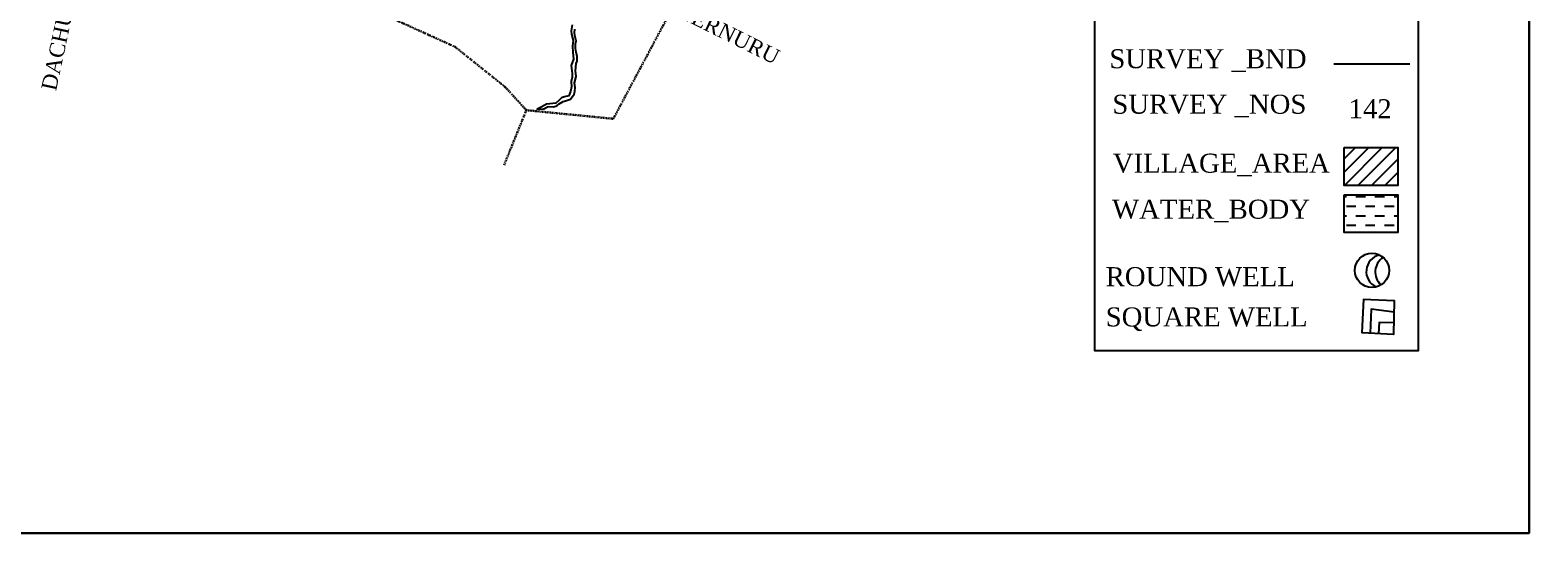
# Model space of a CAD drawing. Header units: millimetres. Extents: x 232 to 2351, y -1279 to 995.
# Drawn here: x 1760 to 2351, y -1279 to -1080 of the extents above; entities that cross this region are included whole.
import ezdxf

# ---------------------------------------------------------------- set-up
doc = ezdxf.new("R2010")
doc.units = ezdxf.units.MM
doc.header["$MEASUREMENT"] = 0
doc.linetypes.add('ACAD_ISO11W100', pattern=[33, 12, -3, 12, -3, 0, -3])
doc.linetypes.add('BORDER', pattern=[1.75, 0.5, -0.25, 0.5, -0.25, 0, -0.25])
for name, color, linetype in [('NALA', 4, 'Continuous'), ('ROUND WELL', 5, 'Continuous'), ('SQUAREWELL', 5, 'Continuous'), ('SURVEY_BND', 7, 'Continuous'), ('SURVEY_NO', 7, 'Continuous'), ('VILLAGE_AREA', 1, 'Continuous'), ('WATER_BODY', 4, 'Continuous')]:
    doc.layers.add(name, color=color, linetype=linetype)
doc.layers.add('VILL_BOUNDARY', color=6, linetype='BORDER', lineweight=30)
doc.layers.add('VILL_UNIT_AREA', color=3, linetype='ACAD_ISO11W100', lineweight=25)
doc.styles.get("Standard").update_dxf_attribs({"font": 'TIMES.TTF'})

msp = doc.modelspace()

# ---------------------------------------------------------------- hatches: boundary and pattern name
at = {"layer": 'VILLAGE_AREA'}
h = msp.add_hatch(dxfattribs=at)
h.set_pattern_fill('ANSI31', color=256, scale=30, angle=180, style=0)
h.set_pattern_definition([(225, (238.6447, -2576.1163), (2.6516504, -2.6516504), [])])
h.paths.add_polyline_path([(2277.79, -1126.55), (2277.79, -1141.47), (2298.84, -1141.47), (2298.84, -1126.55)])
at = {"layer": 'WATER_BODY'}
h = msp.add_hatch(dxfattribs=at)
h.set_pattern_fill('DASH', color=256, scale=30, angle=180, style=0)
h.set_pattern_definition([(180, (238.6447, -2563.5322), (-3.75, -3.75), [3.75, -3.75])])
h.paths.add_polyline_path([(2277.79, -1145.16), (2277.79, -1160.08), (2298.84, -1160.08), (2298.84, -1145.16)])

# ---------------------------------------------------------------- linework, layer by layer
at = {"lineweight": 30}
msp.add_lwpolyline([(232.14, 994.77), (2350.61, 994.77), (2350.61, -1278.55), (232.14, -1278.55)], close=True, dxfattribs=at)
msp.add_lwpolyline([(232.14, 994.77), (2350.61, 994.77), (2350.61, -1278.55), (232.14, -1278.55)], close=True, dxfattribs=at)
msp.add_lwpolyline([(2179.54, -1012.64), (2306.87, -1012.64), (2306.87, -1206.68), (2179.54, -1206.68)], close=True)
at = {"layer": 'NALA'}
msp.add_lwpolyline([(1973.53, -1078.16), (1973.13, -1080.55), (1973.17, -1081.83), (1973.88, -1084.34), (1973.6, -1086.38), (1973.72, -1089.01), (1973.84, -1090.19), (1973.96, -1091.64), (1973.13, -1094.19), (1973.45, -1097.39), (1973.45, -1098.8), (1973.06, -1100.49), (1973.21, -1102.57), (1972.82, -1104.45), (1972.15, -1106.07), (1970.42, -1106.54), (1969.29, -1106.97), (1968.26, -1107.99), (1967.12, -1109.09), (1964.65, -1109.29), (1963.39, -1109.37), (1961.59, -1110.43), (1959.74, -1111.33), (1962.29, -1111.21), (1964.02, -1110.39), (1966.18, -1110.43), (1967.52, -1110.07), (1968.38, -1109.33), (1969.91, -1108.31), (1971.33, -1108.03), (1972.78, -1107.4), (1974.27, -1105.48), (1974.59, -1104.38), (1974.74, -1102.81), (1974.43, -1101.05), (1975.1, -1098.56), (1974.83, -1096.24), (1975.14, -1093.38), (1975.41, -1092.4), (1975.41, -1090.59), (1975.14, -1088.94), (1974.83, -1087.34), (1974.83, -1085.65), (1975.14, -1084.48), (1974.71, -1082.91), (1974.39, -1081.34), (1974.59, -1079.78)], dxfattribs=at)
at = {"layer": 'ROUND WELL'}
msp.add_circle((2288.69, -1174.96), 6.75, dxfattribs=at)
for centre, start, end in [((2293.22, -1175.44), 103.75534, 244.32659), ((2296.73, -1175.57), 122.37722, 228.98063)]:
    msp.add_arc(centre, 6.75, start, end, dxfattribs=at)
at = {"layer": 'SQUAREWELL'}
for points in [[(2285.18, -1186.33), (2297.49, -1186.88), (2297.25, -1200.22), (2284.87, -1199.61), (2285.47, -1186.35)], [(2297.41, -1191.42), (2288.43, -1190.31), (2287.96, -1199.77)], [(2297.33, -1195.64), (2291.55, -1195.57), (2291.33, -1199.93)]]:
    msp.add_lwpolyline(points, dxfattribs=at)
at = {"layer": 'SURVEY_BND'}
msp.add_lwpolyline([(2273.7, -1093.47), (2303.57, -1093.47)], dxfattribs=at)
at = {"layer": 'VILL_BOUNDARY'}
for points in [[(1896.14, -1072.67), (1927.39, -1086.84), (1947.15, -1102.69), (1955.43, -1111.8), (1989.71, -1115.18), (2013.02, -1071.49)], [(1896.14, -1072.67), (1927.39, -1086.84), (1947.15, -1102.69), (1955.43, -1111.8), (1989.71, -1115.18), (2013.02, -1071.49)], [(1955.43, -1111.8), (1946.65, -1133.47)], [(1955.43, -1111.8), (1946.65, -1133.47)], [(1955.43, -1111.8), (1946.65, -1133.47)]]:
    msp.add_lwpolyline(points, dxfattribs=at)
at = {"layer": 'VILLAGE_AREA'}
msp.add_lwpolyline([(2277.79, -1126.55), (2298.84, -1126.55), (2298.84, -1141.47), (2277.79, -1141.47)], close=True, dxfattribs=at)
at = {"layer": 'WATER_BODY'}
msp.add_lwpolyline([(2277.79, -1145.16), (2298.84, -1145.16), (2298.84, -1160.08), (2277.79, -1160.08)], close=True, dxfattribs=at)

# ---------------------------------------------------------------- texts
at = {"layer": 'ROUND WELL'}
msp.add_text('ROUND WELL', height=7.5, dxfattribs=at).set_placement((2183.76, -1181.2))
at = {"layer": 'SQUAREWELL'}
msp.add_text('SQUARE WELL', height=7.5, dxfattribs=at).set_placement((2183.76, -1197.07))
at = {"layer": 'SURVEY_NO'}
for s, rotation, p in [('DACHURU', 77.93763, (1770.05, -1104.48)), ('NERNURU', 333.56826, (2014.05, -1074.42))]:
    msp.add_text(s, height=6, rotation=rotation, dxfattribs=at).set_placement(p)
at = {"layer": 'VILL_UNIT_AREA'}
for s, p in [('SURVEY _BND', (2185.21, -1095.25)), ('SURVEY _NOS', (2186.39, -1113.19)), ('142', (2279.49, -1114.97))]:
    msp.add_text(s, height=7.5, dxfattribs=at).set_placement(p)
at = {"layer": 'VILLAGE_AREA'}
msp.add_text('VILLAGE_AREA', height=7.5, dxfattribs=at).set_placement((2186.57, -1136.44))
at = {"layer": 'WATER_BODY'}
msp.add_text('WATER_BODY', height=7.5, dxfattribs=at).set_placement((2186.27, -1154.58))

doc.saveas('drawing.dxf')
